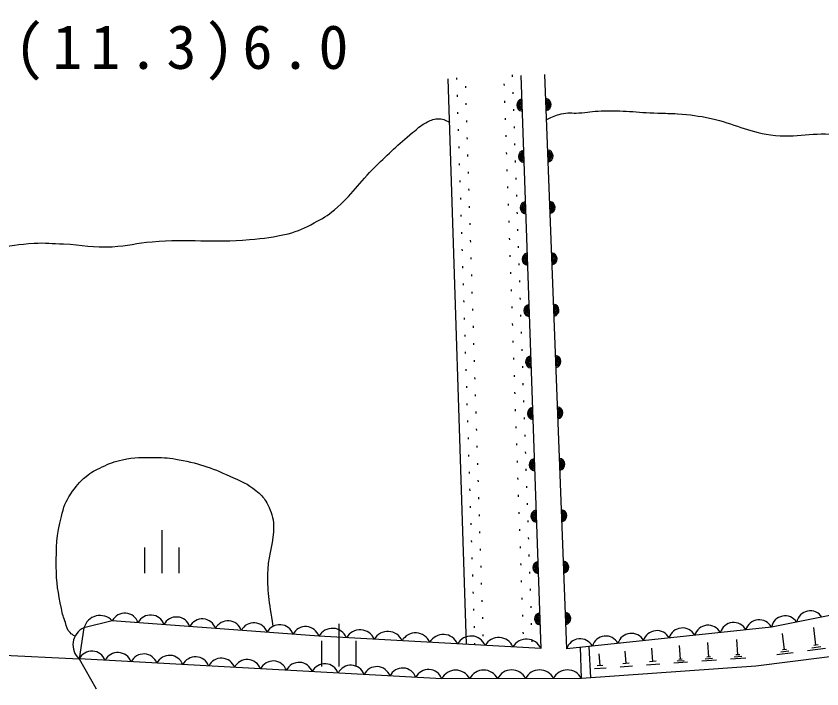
# Model space of a CAD drawing. Units: millimetres, scale not verified. Extents: x 40000 to 680000, y 20000 to 380000.
# Drawn here: x 399832 to 446823, y 276459 to 315710 of the extents above; entities that cross this region are included whole.
import ezdxf

# ---------------------------------------------------------------- set-up
doc = ezdxf.new("R2010")
doc.units = ezdxf.units.MM
doc.header["$LTSCALE"] = 1000
for name, color, linetype, lineweight in [('M-BGD', 7, 'Continuous', 25), ('M-STR-HTXT', 7, 'Continuous', 13), ('M-STR-STR1', 1, 'Continuous', 25)]:
    doc.layers.add(name, color=color, linetype=linetype, lineweight=lineweight)
doc.styles.add('ＭＳ ゴシック', font='')
doc.styles.get('ＭＳ ゴシック').set_extended_font_data('MS Gothic')

msp = doc.modelspace()

# ---------------------------------------------------------------- linework, layer by layer
at = {"layer": 'M-BGD'}
for p, q in [((426091, 279060), (425036, 312045)), ((425537, 312009), (425534, 312109)), ((428764, 312275), (428767, 312175)), ((429265, 312243), (430426, 278820)), ((431946, 278803), (430665, 312309)), ((426053, 311525), (426050, 311625)), ((428282, 311758), (428285, 311658)), ((425569, 311009), (425566, 311109)), ((428799, 311276), (428802, 311176)), ((426085, 310525), (426082, 310625)), ((428316, 310759), (428320, 310659)), ((428833, 310276), (428837, 310176)), ((425601, 310010), (425598, 310110)), ((428351, 309759), (428355, 309659)), ((426117, 309526), (426114, 309626)), ((428868, 309277), (428872, 309177)), ((425633, 309010), (425630, 309110)), ((428386, 308760), (428389, 308660)), ((426149, 308527), (426146, 308626)), ((428903, 308278), (428906, 308178)), ((425665, 308011), (425662, 308111)), ((426181, 307527), (426178, 307627)), ((428420, 307761), (428424, 307661)), ((425697, 307011), (425694, 307111)), ((428938, 307278), (428941, 307178)), ((426213, 306528), (426210, 306627)), ((428455, 306761), (428459, 306661)), ((425729, 306012), (425726, 306112)), ((428972, 306279), (428976, 306179)), ((426245, 305528), (426242, 305628)), ((428490, 305762), (428493, 305662)), ((425761, 305012), (425758, 305112)), ((429007, 305279), (429010, 305179)), ((426277, 304529), (426274, 304629)), ((428525, 304762), (428528, 304662)), ((425793, 304013), (425790, 304113)), ((429042, 304280), (429045, 304180)), ((426309, 303529), (426306, 303629)), ((428559, 303763), (428563, 303663)), ((425825, 303013), (425822, 303113)), ((429076, 303281), (429080, 303181)), ((426341, 302530), (426337, 302630)), ((428594, 302764), (428597, 302664)), ((429111, 302281), (429114, 302181)), ((425857, 302014), (425854, 302114)), ((428629, 301764), (428632, 301664)), ((426373, 301530), (426369, 301630)), ((429146, 301282), (429149, 301182)), ((425889, 301014), (425886, 301114)), ((428663, 300765), (428667, 300665)), ((426405, 300531), (426401, 300631)), ((429180, 300282), (429184, 300182)), ((425921, 300015), (425918, 300115)), ((426437, 299531), (426433, 299631)), ((428698, 299765), (428701, 299665)), ((425953, 299015), (425950, 299115)), ((429215, 299283), (429219, 299183)), ((426469, 298532), (426465, 298632)), ((428733, 298766), (428736, 298666)), ((425985, 298016), (425982, 298116)), ((429250, 298284), (429253, 298184)), ((426501, 297532), (426497, 297632)), ((428767, 297767), (428771, 297667)), ((426017, 297016), (426014, 297116)), ((429284, 297284), (429288, 297184)), ((426533, 296533), (426529, 296633)), ((428802, 296767), (428806, 296667)), ((426049, 296017), (426046, 296117)), ((429319, 296285), (429323, 296185)), ((426565, 295533), (426561, 295633)), ((428837, 295768), (428840, 295668)), ((426081, 295017), (426078, 295117)), ((429354, 295285), (429357, 295185)), ((428872, 294768), (428875, 294668)), ((426597, 294534), (426593, 294634)), ((429389, 294286), (429392, 294186)), ((426113, 294018), (426110, 294118)), ((428906, 293769), (428910, 293669)), ((426629, 293534), (426625, 293634)), ((429423, 293287), (429427, 293187)), ((426145, 293018), (426142, 293118)), ((428941, 292770), (428944, 292670)), ((426661, 292535), (426657, 292635)), ((426177, 292019), (426174, 292119)), ((429458, 292287), (429461, 292187)), ((426692, 291535), (426689, 291635)), ((428976, 291770), (428979, 291670)), ((426209, 291019), (426206, 291119)), ((429493, 291288), (429496, 291188)), ((426724, 290536), (426721, 290636)), ((429010, 290771), (429014, 290671)), ((426241, 290020), (426238, 290120)), ((429527, 290288), (429531, 290188)), ((426756, 289536), (426753, 289636)), ((429045, 289771), (429048, 289671)), ((426273, 289020), (426270, 289120)), ((429562, 289289), (429566, 289189)), ((426788, 288537), (426785, 288637)), ((429080, 288772), (429083, 288672)), ((426305, 288021), (426301, 288121)), ((429597, 288290), (429600, 288190)), ((426820, 287537), (426817, 287637)), ((429114, 287773), (429118, 287673)), ((426337, 287022), (426333, 287121)), ((429631, 287290), (429635, 287190)), ((429149, 286773), (429153, 286673)), ((426852, 286538), (426849, 286638)), ((429666, 286291), (429670, 286191)), ((408322, 285710), (408322, 283210)), ((426369, 286022), (426365, 286122)), ((429184, 285774), (429187, 285674)), ((426884, 285538), (426881, 285638)), ((429701, 285291), (429704, 285191)), ((426401, 285023), (426397, 285122)), ((429218, 284774), (429222, 284674)), ((407322, 284710), (407322, 283210)), ((409322, 284710), (409322, 283210)), ((426916, 284539), (426913, 284639)), ((426433, 284023), (426429, 284123)), ((429736, 284292), (429739, 284192)), ((426948, 283539), (426945, 283639)), ((429253, 283775), (429257, 283675)), ((426465, 283024), (426461, 283124)), ((429770, 283293), (429774, 283193)), ((426980, 282540), (426977, 282640)), ((429288, 282776), (429291, 282676)), ((426497, 282024), (426493, 282124)), ((429805, 282293), (429808, 282193)), ((427012, 281540), (427009, 281640)), ((429323, 281776), (429326, 281676)), ((426529, 281025), (426525, 281125)), ((429840, 281294), (429843, 281194)), ((427044, 280541), (427041, 280641)), ((429357, 280777), (429361, 280677)), ((418645, 280261), (418645, 277761)), ((426561, 280025), (426557, 280125)), ((429874, 280294), (429878, 280194)), ((427076, 279541), (427073, 279641)), ((429392, 279777), (429395, 279677)), ((444643, 278746), (444525, 279685)), ((446479, 279003), (446348, 280049)), ((417645, 279261), (417645, 277761)), ((419645, 279261), (419645, 277761)), ((429909, 279295), (429912, 279195)), ((440228, 278315), (440167, 279170)), ((441927, 278447), (441863, 279349)), ((426593, 279026), (426589, 279126)), ((432802, 277070), (432741, 278887)), ((433348, 277109), (433249, 278941)), ((435405, 277938), (435353, 278661)), ((436968, 278060), (436913, 278826)), ((438575, 278186), (438518, 278996)), ((444760, 278761), (444525, 278731)), ((447035, 278808), (445989, 278676)), ((446757, 278906), (446234, 278840)), ((446610, 279020), (446348, 278987)), ((433885, 277819), (433836, 278501)), ((438676, 278193), (438474, 278178)), ((440449, 278223), (440022, 278192)), ((440335, 278322), (440121, 278307)), ((442394, 278254), (441492, 278190)), ((442161, 278351), (441710, 278318)), ((442040, 278455), (441814, 278439)), ((445142, 278570), (444202, 278452)), ((444892, 278658), (444423, 278599)), ((434055, 277832), (433714, 277807)), ((435779, 277783), (435056, 277732)), ((435586, 277951), (435224, 277925)), ((437365, 277896), (436599, 277841)), ((437159, 278074), (436776, 278047)), ((438995, 278012), (438185, 277954)), ((438785, 278099), (438380, 278070)), ((440671, 278131), (439815, 278070)), ((434237, 277673), (433556, 277625))]:
    msp.add_line(p, q, dxfattribs=at)
for points in [[(556336, 292734), (539679, 289930), (519078, 287027), (496659, 284141), (469622, 281141), (442979, 277794), (432802, 277070)], [(479675, 286289), (458591, 283002), (443881, 280065), (431946, 278803)], [(430426, 278820), (417487, 279536), (405439, 280436), (403789, 280019), (403514, 278203)], [(432802, 277070), (424653, 277053), (403514, 278203)]]:
    msp.add_lwpolyline(points, dxfattribs=at)
for centre, radius, start, end in [((429379, 310524), 354, 100.7858, 263.191), ((429379, 310524), 283, 103.0098, 260.9669), ((429379, 310524), 212, 106.7562, 257.2206), ((429379, 310524), 142, 114.4679, 249.5089), ((430679, 310543), 354, 280.9868, 83.392), ((430679, 310543), 283, 283.2108, 81.1679), ((430679, 310543), 212, 286.9572, 77.4216), ((430679, 310543), 142, 294.6689, 69.7099), ((430679, 310543), 100, 304.9865, 59.3922), ((429379, 310524), 100, 124.7856, 239.1912), ((429483, 307526), 354, 100.7858, 263.191), ((429483, 307526), 283, 103.0098, 260.9669), ((430793, 307545), 354, 280.9868, 83.392), ((430793, 307545), 283, 283.2108, 81.1679), ((429483, 307526), 212, 106.7562, 257.2206), ((429483, 307526), 142, 114.4679, 249.5089), ((429483, 307526), 100, 124.7856, 239.1912), ((430793, 307545), 212, 286.9572, 77.4216), ((430793, 307545), 142, 294.6689, 69.7099), ((430793, 307545), 100, 304.9865, 59.3922), ((429587, 304527), 354, 100.7858, 263.191), ((429587, 304527), 283, 103.0098, 260.9669), ((429587, 304527), 212, 106.7562, 257.2206), ((429587, 304527), 142, 114.4679, 249.5089), ((429587, 304527), 100, 124.7856, 239.1912), ((430908, 304548), 354, 280.9868, 83.392), ((430908, 304548), 283, 283.2108, 81.1679), ((430908, 304548), 212, 286.9572, 77.4216), ((430908, 304548), 142, 294.6689, 69.7099), ((430908, 304548), 100, 304.9865, 59.3922), ((429692, 301529), 354, 100.7858, 263.191), ((429692, 301529), 283, 103.0098, 260.9669), ((429692, 301529), 212, 106.7562, 257.2206), ((431022, 301550), 354, 280.9868, 83.392), ((431022, 301550), 283, 283.2108, 81.1679), ((431022, 301550), 212, 286.9572, 77.4216), ((429692, 301529), 142, 114.4679, 249.5089), ((429692, 301529), 100, 124.7856, 239.1912), ((431022, 301550), 142, 294.6689, 69.7099), ((431022, 301550), 100, 304.9865, 59.3922), ((429796, 298531), 354, 100.7858, 263.191), ((431137, 298552), 354, 280.9868, 83.392), ((429796, 298531), 283, 103.0098, 260.9669), ((429796, 298531), 212, 106.7562, 257.2206), ((429796, 298531), 142, 114.4679, 249.5089), ((429796, 298531), 100, 124.7856, 239.1912), ((431137, 298552), 283, 283.2108, 81.1679), ((431137, 298552), 212, 286.9572, 77.4216), ((431137, 298552), 142, 294.6689, 69.7099), ((431137, 298552), 100, 304.9865, 59.3922), ((429900, 295533), 354, 100.7858, 263.191), ((429900, 295533), 283, 103.0098, 260.9669), ((429900, 295533), 212, 106.7562, 257.2206), ((429900, 295533), 142, 114.4679, 249.5089), ((429900, 295533), 100, 124.7856, 239.1912), ((431252, 295554), 354, 280.9868, 83.392), ((431252, 295554), 283, 283.2108, 81.1679), ((431252, 295554), 212, 286.9572, 77.4216), ((431252, 295554), 142, 294.6689, 69.7099), ((431252, 295554), 100, 304.9865, 59.3922), ((430004, 292535), 354, 100.7858, 263.191), ((430004, 292535), 283, 103.0098, 260.9669), ((431366, 292556), 354, 280.9868, 83.392), ((431366, 292556), 283, 283.2108, 81.1679), ((431366, 292556), 212, 286.9572, 77.4216), ((430004, 292535), 212, 106.7562, 257.2206), ((430004, 292535), 142, 114.4679, 249.5089), ((430004, 292535), 100, 124.7856, 239.1912), ((431366, 292556), 142, 294.6689, 69.7099), ((431366, 292556), 100, 304.9865, 59.3922), ((430108, 289537), 354, 100.7858, 263.191), ((430108, 289537), 283, 103.0098, 260.9669), ((430108, 289537), 212, 106.7562, 257.2206), ((430108, 289537), 142, 114.4679, 249.5089), ((430108, 289537), 100, 124.7856, 239.1912), ((431481, 289558), 354, 280.9868, 83.392), ((431481, 289558), 283, 283.2108, 81.1679), ((431481, 289558), 212, 286.9572, 77.4216), ((431481, 289558), 142, 294.6689, 69.7099), ((431481, 289558), 100, 304.9865, 59.3922), ((430212, 286538), 354, 100.7858, 263.191), ((430212, 286538), 283, 103.0098, 260.9669), ((430212, 286538), 212, 106.7562, 257.2206), ((430212, 286538), 142, 114.4679, 249.5089), ((431595, 286561), 354, 280.9868, 83.392), ((431595, 286561), 283, 283.2108, 81.1679), ((431595, 286561), 212, 286.9572, 77.4216), ((431595, 286561), 142, 294.6689, 69.7099), ((430212, 286538), 100, 124.7856, 239.1912), ((431595, 286561), 100, 304.9865, 59.3922), ((430316, 283540), 354, 100.7858, 263.191), ((431710, 283563), 354, 280.9868, 83.392), ((431710, 283563), 283, 283.2108, 81.1679), ((430316, 283540), 283, 103.0098, 260.9669), ((430316, 283540), 212, 106.7562, 257.2206), ((430316, 283540), 142, 114.4679, 249.5089), ((430316, 283540), 100, 124.7856, 239.1912), ((431710, 283563), 212, 286.9572, 77.4216), ((431710, 283563), 142, 294.6689, 69.7099), ((431710, 283563), 100, 304.9865, 59.3922), ((446149, 280200), 812, 33.9115, 168.6709), ((404730, 279768), 974, 43.2849, 165.0598), ((406168, 280060), 820, 18.7052, 152.7519), ((407674, 279948), 820, 18.7052, 152.7519), ((409180, 279835), 820, 18.7052, 152.7519), ((410686, 279723), 820, 18.7052, 152.7519), ((430420, 280542), 354, 100.7858, 263.191), ((430420, 280542), 283, 103.0098, 260.9669), ((430420, 280542), 212, 106.7562, 257.2206), ((430420, 280542), 142, 114.4679, 249.5089), ((430420, 280542), 100, 124.7856, 239.1912), ((431825, 280565), 354, 280.9868, 83.392), ((431825, 280565), 283, 283.2108, 81.1679), ((431825, 280565), 212, 286.9572, 77.4216), ((431825, 280565), 142, 294.6689, 69.7099), ((431825, 280565), 100, 304.9865, 59.3922), ((444678, 279906), 812, 33.9115, 168.6709), ((412192, 279611), 820, 18.7052, 152.7519), ((413698, 279498), 820, 18.7052, 152.7519), ((415204, 279386), 820, 18.7052, 152.7519), ((416710, 279273), 820, 18.7052, 152.7519), ((440185, 279360), 813, 28.6652, 163.4091), ((441676, 279518), 813, 28.6652, 163.4091), ((443168, 279676), 813, 28.6652, 163.4091), ((404239, 279022), 1094, 114.2681, 228.5162), ((418273, 279086), 906, 23.4541, 150.2067), ((419890, 278996), 906, 23.4541, 150.2067), ((421508, 278907), 906, 23.4541, 150.2067), ((423125, 278817), 906, 23.4541, 150.2067), ((424742, 278728), 906, 23.4541, 150.2067), ((435709, 278887), 813, 28.6652, 163.4091), ((437201, 279044), 813, 28.6652, 163.4091), ((438693, 279202), 813, 28.6652, 163.4091), ((426360, 278638), 906, 23.4541, 150.2067), ((427977, 278549), 906, 23.4541, 150.2067), ((429595, 278459), 906, 23.4541, 150.2067), ((432725, 278571), 813, 28.6652, 163.4091), ((434217, 278729), 813, 28.6652, 163.4091), ((404252, 277841), 822, 19.9333, 153.84), ((405762, 277759), 822, 19.9333, 153.84), ((407271, 277676), 822, 19.9333, 153.84), ((408781, 277594), 822, 19.9333, 153.84), ((410291, 277512), 822, 19.9333, 153.84), ((411801, 277430), 822, 19.9333, 153.84), ((413311, 277348), 822, 19.9333, 153.84), ((414821, 277266), 822, 19.9333, 153.84), ((416331, 277184), 822, 19.9333, 153.84), ((417841, 277102), 822, 19.9333, 153.84), ((419351, 277019), 822, 19.9333, 153.84), ((420861, 276937), 822, 19.9333, 153.84), ((422371, 276855), 822, 19.9333, 153.84), ((423881, 276773), 822, 19.9333, 153.84), ((425469, 276641), 914, 27.0536, 153.1824), ((427099, 276644), 914, 27.0536, 153.1824), ((428729, 276648), 914, 27.0536, 153.1824), ((430358, 276651), 914, 27.0536, 153.1824), ((431988, 276654), 914, 27.0536, 153.1824)]:
    msp.add_arc(centre, radius, start, end, dxfattribs=at)
for points, knots in [([(228055, 326549), (228504, 326239), (228679, 326093), (229143, 325960), (229471, 325867), (229676, 325916), (230005, 325828), (230653, 325657), (231015, 325532), (231616, 325235), (232802, 324650), (233277, 323966), (234498, 323456), (235310, 323116), (235794, 322976), (236660, 322820), (237529, 322664), (238023, 322572), (238906, 322566), (239470, 322563), (239789, 322574), (240347, 322651), (242161, 322903), (243138, 323352), (244967, 323457), (245418, 323483), (245676, 323411), (246111, 323288), (246596, 323150), (246851, 323013), (247298, 322780), (249192, 321792), (250049, 320889), (251918, 319856), (253337, 319072), (254125, 318589), (255648, 318034), (256354, 317777), (256770, 317674), (257513, 317568), (258498, 317427), (259062, 317425), (260056, 317441), (261683, 317468), (262583, 317751), (264210, 317739), (265015, 317733), (265478, 317650), (266244, 317400), (267979, 316834), (268483, 315634), (270017, 314646), (270778, 314155), (271190, 313845), (272009, 313459), (272943, 313019), (273481, 312793), (274467, 312485), (275345, 312211), (275853, 312108), (276756, 311934), (277692, 311754), (278221, 311659), (279172, 311595), (280461, 311509), (281186, 311719), (282478, 311723), (285045, 311732), (286487, 311707), (289047, 311512), (290885, 311372), (291879, 311000), (293710, 310792), (296288, 310500), (297743, 310446), (300322, 310158), (300654, 310121), (300838, 310083), (301169, 310031), (304400, 309521), (306198, 309164), (309407, 308533), (310818, 308256), (311563, 307846), (312995, 307701), (314939, 307506), (316042, 307564), (317996, 307575), (319603, 307584), (320500, 307789), (322107, 307745), (322957, 307722), (323429, 307628), (324269, 307491), (326206, 307175), (327221, 306663), (329143, 306263), (330262, 306030), (330891, 305899), (332025, 305755), (332995, 305632), (333548, 305599), (334526, 305628), (335306, 305651), (335748, 305668), (336518, 305798), (338874, 306196), (340107, 306984), (342493, 307113), (343638, 307175), (344285, 307035), (345418, 306859), (345553, 306838), (345625, 306809), (345757, 306774), (347858, 306217), (348998, 305770), (351098, 305207), (353321, 304611), (354597, 304390), (356862, 303979), (359511, 303497), (361016, 303352), (363686, 303005), (367392, 302523), (369483, 302374), (373185, 301860), (374776, 301640), (375651, 301395), (377249, 301227), (378254, 301121), (378823, 301087), (379834, 301100), (381562, 301122), (382521, 301364), (384250, 301391), (386283, 301424), (387422, 301258), (389455, 301314), (392212, 301389), (393775, 301312), (396504, 301707), (397332, 301827), (397775, 302007), (398598, 302161), (399481, 302327), (399982, 302399), (400879, 302458), (401547, 302501), (401924, 302443), (402594, 302418), (403704, 302376), (404324, 302184), (405433, 302255), (406349, 302314), (406850, 302466), (407764, 302546), (409975, 302738), (411235, 302467), (413444, 302674), (414327, 302756), (414828, 302802), (415690, 303013), (416317, 303167), (416647, 303343), (417216, 303649), (417701, 303910), (417983, 304055), (418402, 304412), (419434, 305290), (419818, 305985), (420786, 306933), (421606, 307736), (422069, 308185), (422958, 308910), (423250, 309148), (423389, 309326), (423728, 309488), (423983, 309609), (424132, 309710), (424415, 309717), (424699, 309725), (424846, 309652), (425117, 309519)], [0, 0, 0, 0, 1, 1, 1, 2, 2, 2, 3, 3, 3, 4, 4, 4, 5, 5, 5, 6, 6, 6, 7, 7, 7, 8, 8, 8, 9, 9, 9, 10, 10, 10, 11, 11, 11, 12, 12, 12, 13, 13, 13, 14, 14, 14, 15, 15, 15, 16, 16, 16, 17, 17, 17, 18, 18, 18, 19, 19, 19, 20, 20, 20, 21, 21, 21, 22, 22, 22, 23, 23, 23, 24, 24, 24, 25, 25, 25, 26, 26, 26, 27, 27, 27, 28, 28, 28, 29, 29, 29, 30, 30, 30, 31, 31, 31, 32, 32, 32, 33, 33, 33, 34, 34, 34, 35, 35, 35, 36, 36, 36, 37, 37, 37, 38, 38, 38, 39, 39, 39, 40, 40, 40, 41, 41, 41, 42, 42, 42, 43, 43, 43, 44, 44, 44, 45, 45, 45, 46, 46, 46, 47, 47, 47, 48, 48, 48, 49, 49, 49, 50, 50, 50, 51, 51, 51, 52, 52, 52, 53, 53, 53, 54, 54, 54, 55, 55, 55, 56, 56, 56, 57, 57, 57, 58, 58, 58, 59, 59, 59, 60, 60, 60, 61, 61, 61, 61]), ([(430777, 309670), (431135, 309858), (431278, 309927), (431625, 310009), (432013, 310100), (432246, 310036), (432644, 310062), (433158, 310096), (433442, 310161), (433956, 310179), (435246, 310223), (435967, 310095), (437257, 310049), (437706, 310033), (437959, 310047), (438406, 310010), (439175, 309947), (439609, 309905), (440363, 309740), (441736, 309440), (442439, 308968), (443832, 308782), (445390, 308573), (446298, 308978), (447858, 308782), (448665, 308681), (449075, 308426), (449854, 308192), (450931, 307868), (451511, 307604), (452605, 307342), (453196, 307201), (453527, 307110), (454131, 307046), (455004, 306952), (455500, 306976), (456377, 307004), (458192, 307061), (459187, 307375), (460997, 307513), (463590, 307711), (465051, 307668), (467651, 307726), (467900, 307731), (468039, 307724), (468287, 307726), (469462, 307737), (470121, 307810), (471296, 307769), (472673, 307720), (473436, 307516), (474814, 307515), (475693, 307515), (476187, 307544), (477060, 307643), (478112, 307761), (478695, 307889), (479730, 308109), (481745, 308538), (482824, 308990), (484842, 309405), (486641, 309775), (487661, 309919), (489478, 310188), (489775, 310231), (489945, 310224), (490241, 310272), (493284, 310776), (494953, 311261), (497997, 311757), (500489, 312163), (501908, 312224), (504415, 312522), (506229, 312737), (507242, 312886), (509059, 313073), (512228, 313398), (514044, 313164), (517196, 313625), (517846, 313720), (518217, 313748), (518849, 313922), (521237, 314577), (522525, 315111), (524867, 315915), (527289, 316746), (528650, 317202), (531039, 318124), (532255, 318593), (532858, 319061), (534106, 319434), (534680, 319606), (534892, 319672), (535590, 319816)], [0, 0, 0, 0, 1, 1, 1, 2, 2, 2, 3, 3, 3, 4, 4, 4, 5, 5, 5, 6, 6, 6, 7, 7, 7, 8, 8, 8, 9, 9, 9, 10, 10, 10, 11, 11, 11, 12, 12, 12, 13, 13, 13, 14, 14, 14, 15, 15, 15, 16, 16, 16, 17, 17, 17, 18, 18, 18, 19, 19, 19, 20, 20, 20, 21, 21, 21, 22, 22, 22, 23, 23, 23, 24, 24, 24, 25, 25, 25, 26, 26, 26, 27, 27, 27, 28, 28, 28, 29, 29, 29, 30, 30, 30, 31, 31, 31, 31]), ([(403275, 279531), (403138, 279599), (403080, 279643), (402979, 279743), (402800, 279918), (402789, 280086), (402707, 280323), (402599, 280638), (402533, 280814), (402470, 281141), (402287, 282091), (402177, 282632), (402173, 283599), (402168, 284748), (402192, 285410), (402469, 286524), (402603, 287064), (402707, 287378), (403020, 287838), (403317, 288274), (403505, 288516), (403910, 288855), (404234, 289127), (404458, 289229), (404842, 289406), (405289, 289613), (405547, 289727), (406029, 289830), (406759, 289987), (407189, 289948), (407936, 289958), (408484, 289965), (408795, 289927), (409335, 289831), (410623, 289602), (411323, 289315), (412514, 288772), (413128, 288491), (413500, 288340), (413997, 287882), (414241, 287658), (414360, 287501), (414506, 287204), (414726, 286757), (414831, 286473), (414845, 285975), (414874, 284973), (414550, 284433), (414506, 283432), (414450, 282135), (414565, 281617), (414810, 280123)], [0, 0, 0, 0, 1, 1, 1, 2, 2, 2, 3, 3, 3, 4, 4, 4, 5, 5, 5, 6, 6, 6, 7, 7, 7, 8, 8, 8, 9, 9, 9, 10, 10, 10, 11, 11, 11, 12, 12, 12, 13, 13, 13, 14, 14, 14, 15, 15, 15, 16, 16, 16, 17, 17, 17, 17])]:
    msp.add_open_spline(points, degree=3, knots=knots, dxfattribs=at)
at = {"layer": 'M-STR-STR1'}
for p, q in [((395201, 278625), (403514, 278203)), ((403514, 278203), (404494, 276459))]:
    msp.add_line(p, q, dxfattribs=at)

# ---------------------------------------------------------------- texts
at = {"layer": 'M-STR-HTXT', "insert": (379769, 311946), "char_height": 2566, "attachment_point": 7, "style": 'ＭＳ ゴシック'}
msp.add_mtext('\\T1.27;L=7.8\u3000W=(11.3)6.0', dxfattribs=at)

doc.saveas('drawing.dxf')
